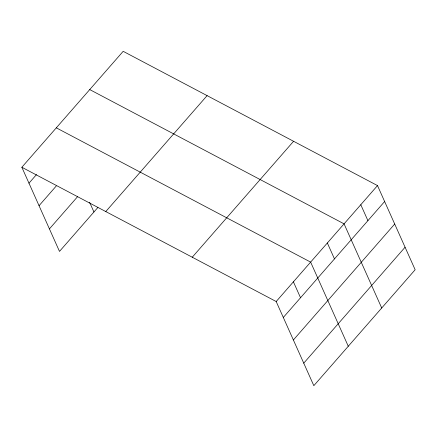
<?xml version="1.0" encoding="UTF-8"?>
<svg xmlns="http://www.w3.org/2000/svg" width="437" height="437" viewBox="0 0 437 437"><rect width="100%" height="100%" fill="white"/><g stroke="black" fill="none" stroke-linecap="round" stroke-linejoin="round"><path stroke-width="0.66" d="M21.85 167.262L123.174 51.32L377.508 185.594L415.15 269.738L313.826 385.68L276.184 301.53L21.85 167.262L59.492 251.406L97.899 207.455M28.973 183.185L36.484 174.592M39.046 205.701L56.269 185.987M49.419 228.895L77.688 196.552M105.781 211.568L207.105 95.632M192.253 257.224L293.582 141.282M276.184 301.53L377.508 185.594M283.307 317.459L384.631 201.517M293.38 339.97L394.704 224.034M303.753 363.163L405.077 247.227M89.738 89.58L344.072 223.853L381.714 307.998M56.302 127.839L310.636 262.113L348.273 346.257M360.793 204.724L367.916 220.647M327.351 242.983L334.474 258.906M293.407 281.821L300.53 297.75M89.585 202.255L93.939 211.989"/></g></svg>
